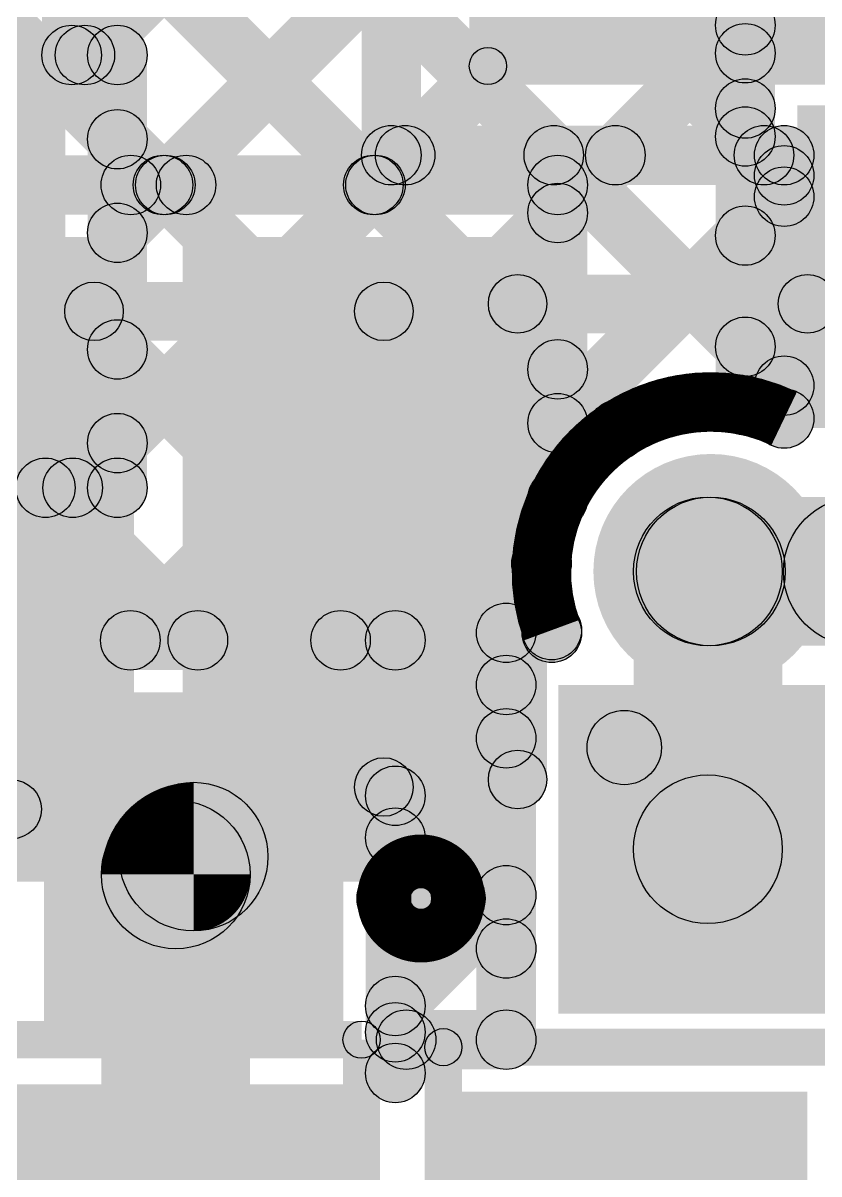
# Model space of a CAD drawing. Header units: millimetres. Extents: x 3.07 to 5.81, y 1.29 to 3.84.
# Drawn here: x 5.3974 to 5.5045, y 2.7379 to 2.8928 of the extents above; entities that cross this region are included whole.
import ezdxf

# ---------------------------------------------------------------- set-up
doc = ezdxf.new("R2010")
doc.units = ezdxf.units.MM
doc.header["$MEASUREMENT"] = 0
for name, color, linetype in [('BottomLayer', 5, 'Continuous'), ('BottomOverlay', 54, 'Continuous'), ('BottomPaste', 16, 'Continuous'), ('BottomSolder', 6, 'Continuous'), ('TopLayer', 1, 'Continuous'), ('TopOverlay', 2, 'Continuous'), ('TopPaste', 8, 'Continuous'), ('TopSolder', 216, 'Continuous'), ('ViaHoleLayer', 16, 'Continuous')]:
    doc.layers.add(name, color=color, linetype=linetype)

# ---------------------------------------------------------------- blocks, each defined once
blk = doc.blocks.new('ESP32_WROOM_32__16MB__16')
at = {"layer": 'TopLayer'}
for points in [[(0.1626, -0.38406), (0.1626, -0.30531), (0.19803, -0.30531), (0.19803, -0.38406)], [(0.2126, -0.38406), (0.2126, -0.30531), (0.24803, -0.30531), (0.24803, -0.38406)]]:
    blk.add_hatch(color=1, dxfattribs=at).paths.add_polyline_path(points)
at = {"layer": 'TopOverlay'}
h = blk.add_hatch(color=2, dxfattribs=at)
edge = h.paths.add_edge_path()
edge.add_arc((0.268, -0.37), 0.005, 0, 360)
blk.add_hatch(color=2, dxfattribs=at).paths.add_polyline_path([(0.268, -0.375), (0.268, -0.365), (0.366, -0.365), (0.366, -0.375)])
at = {"layer": 'TopPaste'}
for points in [[(0.1626, -0.38406), (0.1626, -0.30531), (0.19803, -0.30531), (0.19803, -0.38406)], [(0.2126, -0.38406), (0.2126, -0.30531), (0.24803, -0.30531), (0.24803, -0.38406)]]:
    blk.add_hatch(color=8, dxfattribs=at).paths.add_polyline_path(points)
at = {"layer": 'TopSolder'}
for points in [[(0.29128, -0.2336), (0.37802, -0.2336), (0.37802, -0.27703), (0.29128, -0.27703)], [(0.29128, -0.2836), (0.37802, -0.2836), (0.37802, -0.32703), (0.29128, -0.32703)], [(0.1586, -0.38806), (0.1586, -0.30131), (0.20203, -0.30131), (0.20203, -0.38806)], [(0.2086, -0.38806), (0.2086, -0.30131), (0.25203, -0.30131), (0.25203, -0.38806)]]:
    blk.add_hatch(color=216, dxfattribs=at).paths.add_polyline_path(points)
at = {"layer": 'TopOverlay'}
blk.add_circle((0.268, -0.37), 0.005, dxfattribs=at)
blk = doc.blocks.new('RES0805_B_29')
at = {"layer": 'BottomLayer'}
for points in [[(-0.06, 0.025), (-0.02, 0.025), (-0.02, -0.025), (-0.06, -0.025)], [(0.02, 0.025), (0.06, 0.025), (0.06, -0.025), (0.02, -0.025)]]:
    blk.add_hatch(color=5, dxfattribs=at).paths.add_polyline_path(points)
at = {"layer": 'BottomOverlay'}
h = blk.add_hatch(color=54, dxfattribs=at)
edge = h.paths.add_edge_path()
edge.add_arc((-0.065, 0.035), 0.0025, 0, 360)
h = blk.add_hatch(color=54, dxfattribs=at)
edge = h.paths.add_edge_path()
edge.add_arc((-0.065, 0.035), 0.0025, 0, 360)
for points in [[(-0.065, 0.0325), (-0.065, 0.0375), (0.065, 0.0375), (0.065, 0.0325)], [(-0.0625, -0.035), (-0.0675, -0.035), (-0.0675, 0.035), (-0.0625, 0.035)], [(0.0675, -0.035), (0.0625, -0.035), (0.0625, 0.035), (0.0675, 0.035)], [(-0.065, -0.0375), (-0.065, -0.0325), (0.065, -0.0325), (0.065, -0.0375)]]:
    blk.add_hatch(color=54, dxfattribs=at).paths.add_polyline_path(points)
h = blk.add_hatch(color=54, dxfattribs=at)
edge = h.paths.add_edge_path()
edge.add_arc((0.065, 0.035), 0.0025, 0, 360)
h = blk.add_hatch(color=54, dxfattribs=at)
edge = h.paths.add_edge_path()
edge.add_arc((0.065, 0.035), 0.0025, 0, 360)
h = blk.add_hatch(color=54, dxfattribs=at)
edge = h.paths.add_edge_path()
edge.add_arc((-0.065, -0.035), 0.0025, 0, 360)
h = blk.add_hatch(color=54, dxfattribs=at)
edge = h.paths.add_edge_path()
edge.add_arc((-0.065, -0.035), 0.0025, 0, 360)
h = blk.add_hatch(color=54, dxfattribs=at)
edge = h.paths.add_edge_path()
edge.add_arc((0.065, -0.035), 0.0025, 0, 360)
h = blk.add_hatch(color=54, dxfattribs=at)
edge = h.paths.add_edge_path()
edge.add_arc((0.065, -0.035), 0.0025, 0, 360)
at = {"layer": 'BottomPaste'}
for points in [[(-0.06, 0.025), (-0.02, 0.025), (-0.02, -0.025), (-0.06, -0.025)], [(0.02, 0.025), (0.06, 0.025), (0.06, -0.025), (0.02, -0.025)]]:
    blk.add_hatch(color=16, dxfattribs=at).paths.add_polyline_path(points)
at = {"layer": 'BottomSolder'}
for points in [[(-0.064, 0.029), (-0.016, 0.029), (-0.016, -0.029), (-0.064, -0.029)], [(0.016, 0.029), (0.064, 0.029), (0.064, -0.029), (0.016, -0.029)]]:
    blk.add_hatch(color=6, dxfattribs=at).paths.add_polyline_path(points)
at = {"layer": 'BottomOverlay'}
for centre in [(-0.065, 0.035), (-0.065, 0.035), (0.065, 0.035), (0.065, 0.035), (-0.065, -0.035), (-0.065, -0.035), (0.065, -0.035), (0.065, -0.035)]:
    blk.add_circle(centre, 0.0025, dxfattribs=at)
blk = doc.blocks.new('RES0805_B_30')
at = {"layer": 'BottomLayer'}
for points in [[(-0.06, 0.025), (-0.02, 0.025), (-0.02, -0.025), (-0.06, -0.025)], [(0.02, 0.025), (0.06, 0.025), (0.06, -0.025), (0.02, -0.025)]]:
    blk.add_hatch(color=5, dxfattribs=at).paths.add_polyline_path(points)
at = {"layer": 'BottomOverlay'}
h = blk.add_hatch(color=54, dxfattribs=at)
edge = h.paths.add_edge_path()
edge.add_arc((-0.065, 0.035), 0.0025, 0, 360)
h = blk.add_hatch(color=54, dxfattribs=at)
edge = h.paths.add_edge_path()
edge.add_arc((-0.065, 0.035), 0.0025, 0, 360)
for points in [[(-0.065, 0.0325), (-0.065, 0.0375), (0.065, 0.0375), (0.065, 0.0325)], [(-0.0625, -0.035), (-0.0675, -0.035), (-0.0675, 0.035), (-0.0625, 0.035)], [(0.0675, -0.035), (0.0625, -0.035), (0.0625, 0.035), (0.0675, 0.035)], [(-0.065, -0.0375), (-0.065, -0.0325), (0.065, -0.0325), (0.065, -0.0375)]]:
    blk.add_hatch(color=54, dxfattribs=at).paths.add_polyline_path(points)
h = blk.add_hatch(color=54, dxfattribs=at)
edge = h.paths.add_edge_path()
edge.add_arc((0.065, 0.035), 0.0025, 0, 360)
h = blk.add_hatch(color=54, dxfattribs=at)
edge = h.paths.add_edge_path()
edge.add_arc((0.065, 0.035), 0.0025, 0, 360)
h = blk.add_hatch(color=54, dxfattribs=at)
edge = h.paths.add_edge_path()
edge.add_arc((-0.065, -0.035), 0.0025, 0, 360)
h = blk.add_hatch(color=54, dxfattribs=at)
edge = h.paths.add_edge_path()
edge.add_arc((-0.065, -0.035), 0.0025, 0, 360)
h = blk.add_hatch(color=54, dxfattribs=at)
edge = h.paths.add_edge_path()
edge.add_arc((0.065, -0.035), 0.0025, 0, 360)
h = blk.add_hatch(color=54, dxfattribs=at)
edge = h.paths.add_edge_path()
edge.add_arc((0.065, -0.035), 0.0025, 0, 360)
at = {"layer": 'BottomPaste'}
for points in [[(-0.06, 0.025), (-0.02, 0.025), (-0.02, -0.025), (-0.06, -0.025)], [(0.02, 0.025), (0.06, 0.025), (0.06, -0.025), (0.02, -0.025)]]:
    blk.add_hatch(color=16, dxfattribs=at).paths.add_polyline_path(points)
at = {"layer": 'BottomSolder'}
for points in [[(-0.064, 0.029), (-0.016, 0.029), (-0.016, -0.029), (-0.064, -0.029)], [(0.016, 0.029), (0.064, 0.029), (0.064, -0.029), (0.016, -0.029)]]:
    blk.add_hatch(color=6, dxfattribs=at).paths.add_polyline_path(points)
at = {"layer": 'BottomOverlay'}
for centre in [(-0.065, 0.035), (-0.065, 0.035), (0.065, 0.035), (0.065, 0.035), (-0.065, -0.035), (-0.065, -0.035), (0.065, -0.035), (0.065, -0.035)]:
    blk.add_circle(centre, 0.0025, dxfattribs=at)
blk = doc.blocks.new('SOT_23_B_57')
at = {"layer": 'BottomLayer'}
for points in [[(-0.05354, 0.05748), (-0.02126, 0.05748), (-0.02126, 0.02126), (-0.05354, 0.02126)], [(0.02126, 0.05748), (0.05354, 0.05748), (0.05354, 0.02126), (0.02126, 0.02126)], [(-0.01614, -0.02126), (0.01614, -0.02126), (0.01614, -0.05748), (-0.01614, -0.05748)]]:
    blk.add_hatch(color=5, dxfattribs=at).paths.add_polyline_path(points)
at = {"layer": 'BottomOverlay'}
h = blk.add_hatch(color=54, dxfattribs=at)
edge = h.paths.add_edge_path()
edge.add_arc((-0.07161, 0.045), 0.005, 0, 360)
h = blk.add_hatch(color=54, dxfattribs=at)
edge = h.paths.add_edge_path()
edge.add_arc((-0.06439, 0.045), 0.005, 0, 360)
h = blk.add_hatch(color=54, dxfattribs=at)
edge = h.paths.add_edge_path()
edge.add_arc((-0.013, 0.033), 0.00394, 0, 360)
for points in [[(0.013, 0.03694), (0.013, 0.02906), (-0.013, 0.02906), (-0.013, 0.03694)], [(-0.06694, 0.03), (-0.05906, 0.03), (-0.05906, -0.034), (-0.06694, -0.034)], [(0.05906, 0.03), (0.06694, 0.03), (0.06694, -0.034), (0.05906, -0.034)], [(-0.024, -0.03006), (-0.024, -0.03794), (-0.063, -0.03794), (-0.063, -0.03006)], [(0.063, -0.03006), (0.063, -0.03794), (0.024, -0.03794), (0.024, -0.03006)]]:
    blk.add_hatch(color=54, dxfattribs=at).paths.add_polyline_path(points)
h = blk.add_hatch(color=54, dxfattribs=at)
edge = h.paths.add_edge_path()
edge.add_arc((0.013, 0.033), 0.00394, 0, 360)
h = blk.add_hatch(color=54, dxfattribs=at)
edge = h.paths.add_edge_path()
edge.add_arc((-0.063, 0.03), 0.00394, 0, 360)
h = blk.add_hatch(color=54, dxfattribs=at)
edge = h.paths.add_edge_path()
edge.add_arc((0.063, 0.03), 0.00394, 0, 360)
h = blk.add_hatch(color=54, dxfattribs=at)
edge = h.paths.add_edge_path()
edge.add_arc((-0.063, -0.034), 0.00394, 0, 360)
h = blk.add_hatch(color=54, dxfattribs=at)
edge = h.paths.add_edge_path()
edge.add_arc((-0.063, -0.034), 0.00394, 0, 360)
h = blk.add_hatch(color=54, dxfattribs=at)
edge = h.paths.add_edge_path()
edge.add_arc((-0.024, -0.034), 0.00394, 0, 360)
h = blk.add_hatch(color=54, dxfattribs=at)
edge = h.paths.add_edge_path()
edge.add_arc((0.024, -0.034), 0.00394, 0, 360)
h = blk.add_hatch(color=54, dxfattribs=at)
edge = h.paths.add_edge_path()
edge.add_arc((0.063, -0.034), 0.00394, 0, 360)
h = blk.add_hatch(color=54, dxfattribs=at)
edge = h.paths.add_edge_path()
edge.add_arc((0.063, -0.034), 0.00394, 0, 360)
at = {"layer": 'BottomPaste'}
for points in [[(-0.05354, 0.05748), (-0.02126, 0.05748), (-0.02126, 0.02126), (-0.05354, 0.02126)], [(0.02126, 0.05748), (0.05354, 0.05748), (0.05354, 0.02126), (0.02126, 0.02126)], [(-0.01614, -0.02126), (0.01614, -0.02126), (0.01614, -0.05748), (-0.01614, -0.05748)]]:
    blk.add_hatch(color=16, dxfattribs=at).paths.add_polyline_path(points)
at = {"layer": 'BottomSolder'}
for points in [[(-0.05754, 0.06148), (-0.01726, 0.06148), (-0.01726, 0.01726), (-0.05754, 0.01726)], [(0.01726, 0.06148), (0.05754, 0.06148), (0.05754, 0.01726), (0.01726, 0.01726)], [(-0.02014, -0.01726), (0.02014, -0.01726), (0.02014, -0.06148), (-0.02014, -0.06148)]]:
    blk.add_hatch(color=6, dxfattribs=at).paths.add_polyline_path(points)
at = {"layer": 'BottomOverlay', "const_width": 0.01}
blk.add_lwpolyline([(-0.06439, 0.045, 1), (-0.07161, 0.045, 1)], format="xyb", close=True, dxfattribs=at)
at = {"layer": 'BottomOverlay'}
for centre, radius in [((-0.07161, 0.045), 0.005), ((-0.06439, 0.045), 0.005), ((-0.013, 0.033), 0.00394), ((0.013, 0.033), 0.00394), ((-0.063, 0.03), 0.00394), ((0.063, 0.03), 0.00394), ((-0.063, -0.034), 0.00394), ((-0.063, -0.034), 0.00394), ((-0.024, -0.034), 0.00394), ((0.024, -0.034), 0.00394), ((0.063, -0.034), 0.00394), ((0.063, -0.034), 0.00394)]:
    blk.add_circle(centre, radius, dxfattribs=at)
blk = doc.blocks.new('SOT_23_B_58')
at = {"layer": 'BottomLayer'}
for points in [[(-0.05354, 0.05748), (-0.02126, 0.05748), (-0.02126, 0.02126), (-0.05354, 0.02126)], [(0.02126, 0.05748), (0.05354, 0.05748), (0.05354, 0.02126), (0.02126, 0.02126)], [(-0.01614, -0.02126), (0.01614, -0.02126), (0.01614, -0.05748), (-0.01614, -0.05748)]]:
    blk.add_hatch(color=5, dxfattribs=at).paths.add_polyline_path(points)
at = {"layer": 'BottomOverlay'}
h = blk.add_hatch(color=54, dxfattribs=at)
edge = h.paths.add_edge_path()
edge.add_arc((-0.07161, 0.045), 0.005, 0, 360)
h = blk.add_hatch(color=54, dxfattribs=at)
edge = h.paths.add_edge_path()
edge.add_arc((-0.06439, 0.045), 0.005, 0, 360)
h = blk.add_hatch(color=54, dxfattribs=at)
edge = h.paths.add_edge_path()
edge.add_arc((-0.013, 0.033), 0.00394, 0, 360)
for points in [[(0.013, 0.03694), (0.013, 0.02906), (-0.013, 0.02906), (-0.013, 0.03694)], [(-0.06694, 0.03), (-0.05906, 0.03), (-0.05906, -0.034), (-0.06694, -0.034)], [(0.05906, 0.03), (0.06694, 0.03), (0.06694, -0.034), (0.05906, -0.034)], [(-0.024, -0.03006), (-0.024, -0.03794), (-0.063, -0.03794), (-0.063, -0.03006)], [(0.063, -0.03006), (0.063, -0.03794), (0.024, -0.03794), (0.024, -0.03006)]]:
    blk.add_hatch(color=54, dxfattribs=at).paths.add_polyline_path(points)
h = blk.add_hatch(color=54, dxfattribs=at)
edge = h.paths.add_edge_path()
edge.add_arc((0.013, 0.033), 0.00394, 0, 360)
h = blk.add_hatch(color=54, dxfattribs=at)
edge = h.paths.add_edge_path()
edge.add_arc((-0.063, 0.03), 0.00394, 0, 360)
h = blk.add_hatch(color=54, dxfattribs=at)
edge = h.paths.add_edge_path()
edge.add_arc((0.063, 0.03), 0.00394, 0, 360)
h = blk.add_hatch(color=54, dxfattribs=at)
edge = h.paths.add_edge_path()
edge.add_arc((-0.063, -0.034), 0.00394, 0, 360)
h = blk.add_hatch(color=54, dxfattribs=at)
edge = h.paths.add_edge_path()
edge.add_arc((-0.063, -0.034), 0.00394, 0, 360)
h = blk.add_hatch(color=54, dxfattribs=at)
edge = h.paths.add_edge_path()
edge.add_arc((-0.024, -0.034), 0.00394, 0, 360)
h = blk.add_hatch(color=54, dxfattribs=at)
edge = h.paths.add_edge_path()
edge.add_arc((0.024, -0.034), 0.00394, 0, 360)
h = blk.add_hatch(color=54, dxfattribs=at)
edge = h.paths.add_edge_path()
edge.add_arc((0.063, -0.034), 0.00394, 0, 360)
h = blk.add_hatch(color=54, dxfattribs=at)
edge = h.paths.add_edge_path()
edge.add_arc((0.063, -0.034), 0.00394, 0, 360)
at = {"layer": 'BottomPaste'}
for points in [[(-0.05354, 0.05748), (-0.02126, 0.05748), (-0.02126, 0.02126), (-0.05354, 0.02126)], [(0.02126, 0.05748), (0.05354, 0.05748), (0.05354, 0.02126), (0.02126, 0.02126)], [(-0.01614, -0.02126), (0.01614, -0.02126), (0.01614, -0.05748), (-0.01614, -0.05748)]]:
    blk.add_hatch(color=16, dxfattribs=at).paths.add_polyline_path(points)
at = {"layer": 'BottomSolder'}
for points in [[(-0.05754, 0.06148), (-0.01726, 0.06148), (-0.01726, 0.01726), (-0.05754, 0.01726)], [(0.01726, 0.06148), (0.05754, 0.06148), (0.05754, 0.01726), (0.01726, 0.01726)], [(-0.02014, -0.01726), (0.02014, -0.01726), (0.02014, -0.06148), (-0.02014, -0.06148)]]:
    blk.add_hatch(color=6, dxfattribs=at).paths.add_polyline_path(points)
at = {"layer": 'BottomOverlay', "const_width": 0.01}
blk.add_lwpolyline([(-0.06439, 0.045, 1), (-0.07161, 0.045, 1)], format="xyb", close=True, dxfattribs=at)
at = {"layer": 'BottomOverlay'}
for centre, radius in [((-0.07161, 0.045), 0.005), ((-0.06439, 0.045), 0.005), ((-0.013, 0.033), 0.00394), ((0.013, 0.033), 0.00394), ((-0.063, 0.03), 0.00394), ((0.063, 0.03), 0.00394), ((-0.063, -0.034), 0.00394), ((-0.063, -0.034), 0.00394), ((-0.024, -0.034), 0.00394), ((0.024, -0.034), 0.00394), ((0.063, -0.034), 0.00394), ((0.063, -0.034), 0.00394)]:
    blk.add_circle(centre, radius, dxfattribs=at)
blk = doc.blocks.new('C__0805_B_85')
at = {"layer": 'BottomLayer'}
for points in [[(-0.06, 0.03), (-0.02, 0.03), (-0.02, -0.03), (-0.06, -0.03)], [(0.02, 0.03), (0.06, 0.03), (0.06, -0.03), (0.02, -0.03)]]:
    blk.add_hatch(color=5, dxfattribs=at).paths.add_polyline_path(points)
at = {"layer": 'BottomOverlay'}
h = blk.add_hatch(color=54, dxfattribs=at)
edge = h.paths.add_edge_path()
edge.add_arc((-0.065, 0.035), 0.0025, 0, 360)
h = blk.add_hatch(color=54, dxfattribs=at)
edge = h.paths.add_edge_path()
edge.add_arc((-0.065, 0.035), 0.0025, 0, 360)
for points in [[(0.065, 0.0375), (0.065, 0.0325), (-0.065, 0.0325), (-0.065, 0.0375)], [(-0.0675, 0.035), (-0.0625, 0.035), (-0.0625, -0.035), (-0.0675, -0.035)], [(0.0625, 0.035), (0.0675, 0.035), (0.0675, -0.035), (0.0625, -0.035)], [(0.065, -0.0325), (0.065, -0.0375), (-0.065, -0.0375), (-0.065, -0.0325)]]:
    blk.add_hatch(color=54, dxfattribs=at).paths.add_polyline_path(points)
h = blk.add_hatch(color=54, dxfattribs=at)
edge = h.paths.add_edge_path()
edge.add_arc((0.065, 0.035), 0.0025, 0, 360)
h = blk.add_hatch(color=54, dxfattribs=at)
edge = h.paths.add_edge_path()
edge.add_arc((0.065, 0.035), 0.0025, 0, 360)
h = blk.add_hatch(color=54, dxfattribs=at)
edge = h.paths.add_edge_path()
edge.add_arc((-0.065, -0.035), 0.0025, 0, 360)
h = blk.add_hatch(color=54, dxfattribs=at)
edge = h.paths.add_edge_path()
edge.add_arc((-0.065, -0.035), 0.0025, 0, 360)
h = blk.add_hatch(color=54, dxfattribs=at)
edge = h.paths.add_edge_path()
edge.add_arc((0.065, -0.035), 0.0025, 0, 360)
h = blk.add_hatch(color=54, dxfattribs=at)
edge = h.paths.add_edge_path()
edge.add_arc((0.065, -0.035), 0.0025, 0, 360)
at = {"layer": 'BottomPaste'}
for points in [[(-0.06, 0.03), (-0.02, 0.03), (-0.02, -0.03), (-0.06, -0.03)], [(0.02, 0.03), (0.06, 0.03), (0.06, -0.03), (0.02, -0.03)]]:
    blk.add_hatch(color=16, dxfattribs=at).paths.add_polyline_path(points)
at = {"layer": 'BottomSolder'}
for points in [[(-0.064, 0.034), (-0.016, 0.034), (-0.016, -0.034), (-0.064, -0.034)], [(0.016, 0.034), (0.064, 0.034), (0.064, -0.034), (0.016, -0.034)]]:
    blk.add_hatch(color=6, dxfattribs=at).paths.add_polyline_path(points)
at = {"layer": 'BottomOverlay'}
for centre in [(-0.065, 0.035), (-0.065, 0.035), (0.065, 0.035), (0.065, 0.035), (-0.065, -0.035), (-0.065, -0.035), (0.065, -0.035), (0.065, -0.035)]:
    blk.add_circle(centre, 0.0025, dxfattribs=at)

msp = doc.modelspace()

# ---------------------------------------------------------------- hatches: boundary and pattern name
at = {"layer": 'BottomLayer'}
for points in [[(5.458, 2.886), (5.534, 2.886), (5.534, 3.322), (5.458, 3.322)], [(5.451, 2.875), (5.443, 2.875), (5.443, 3.282), (5.451, 3.282)], [(5.408, 2.88848), (5.4, 2.88848), (5.4, 3.218), (5.408, 3.218)], [(5.40861, 2.88565), (5.40295, 2.89131), (5.44417, 2.93253), (5.44983, 2.92687)], [(5.40117, 2.90875), (5.40683, 2.91441), (5.48033, 2.84091), (5.47467, 2.83525)], [(5.41297, 2.86173), (5.40731, 2.86739), (5.44417, 2.90424), (5.44983, 2.89859)], [(5.404, 2.88448), (5.404, 2.89248), (5.41014, 2.89248), (5.41014, 2.88448)], [(5.41414, 2.83026), (5.40614, 2.83026), (5.40614, 2.88848), (5.41414, 2.88848)], [(5.40731, 2.87432), (5.41297, 2.87998), (5.47004, 2.82291), (5.46439, 2.81725)], [(5.447, 2.871), (5.447, 2.879), (5.49986, 2.879), (5.49986, 2.871)], [(5.41297, 2.83344), (5.40731, 2.8391), (5.44604, 2.87783), (5.4517, 2.87217)], [(5.41472, 2.80691), (5.40907, 2.81257), (5.47433, 2.87783), (5.47998, 2.87217)], [(5.46603, 2.87217), (5.47169, 2.87783), (5.50269, 2.84683), (5.49703, 2.84117)], [(5.49432, 2.87217), (5.49997, 2.87783), (5.50269, 2.87512), (5.49703, 2.86946)], [(5.50386, 2.83957), (5.49586, 2.83957), (5.49586, 2.875), (5.50386, 2.875)], [(5.44301, 2.80691), (5.43735, 2.81257), (5.49703, 2.87225), (5.50269, 2.86659)], [(5.40731, 2.84604), (5.41297, 2.85169), (5.46529, 2.79938), (5.45963, 2.79372)], [(5.40696, 2.82743), (5.4013, 2.83309), (5.40731, 2.8391), (5.41297, 2.83344)], [(5.35586, 2.82626), (5.35586, 2.83426), (5.41014, 2.83426), (5.41014, 2.82626)], [(5.37557, 2.79604), (5.36991, 2.8017), (5.4013, 2.83309), (5.40696, 2.82743)], [(5.39764, 2.82743), (5.40329, 2.83309), (5.42381, 2.81257), (5.41816, 2.80691)], [(5.4896, 2.809), (5.4896, 2.829), (5.49, 2.829), (5.49, 2.809)], [(5.4996, 2.78163), (5.4796, 2.78163), (5.4796, 2.819), (5.4996, 2.819)], [(5.39326, 2.80574), (5.39326, 2.81374), (5.44754, 2.81374), (5.44754, 2.80574)], [(5.46246, 2.80674), (5.46246, 2.81474), (5.4686, 2.81474), (5.4686, 2.80674)], [(5.46646, 2.756), (5.45846, 2.756), (5.45846, 2.81074), (5.46646, 2.81074)], [(5.45154, 2.757), (5.44354, 2.757), (5.44354, 2.80974), (5.45154, 2.80974)], [(5.45037, 2.78599), (5.44471, 2.79165), (5.45963, 2.80656), (5.46529, 2.80091)], [(5.44471, 2.78035), (5.45037, 2.78601), (5.46529, 2.7711), (5.45963, 2.76544)], [(5.428, 2.721), (5.408, 2.721), (5.408, 2.77823), (5.428, 2.77823)], [(5.45037, 2.75771), (5.44471, 2.76337), (5.45963, 2.77828), (5.46529, 2.77262)], [(5.449, 2.752), (5.449, 2.76), (5.46246, 2.76), (5.46246, 2.752)], [(5.45154, 2.75152), (5.44354, 2.75152), (5.44354, 2.757), (5.45154, 2.757)]]:
    msp.add_hatch(color=5, dxfattribs=at).paths.add_polyline_path(points)
h = msp.add_hatch(color=5, dxfattribs=at)
edge = h.paths.add_edge_path()
edge.add_arc((5.404, 2.88848), 0.004, 0, 360)
h = msp.add_hatch(color=5, dxfattribs=at)
edge = h.paths.add_edge_path()
edge.add_arc((5.404, 2.88848), 0.004, 0, 360)
h = msp.add_hatch(color=5, dxfattribs=at)
edge = h.paths.add_edge_path()
edge.add_arc((5.40578, 2.88848), 0.004, 0, 360)
h = msp.add_hatch(color=5, dxfattribs=at)
edge = h.paths.add_edge_path()
edge.add_arc((5.41014, 2.88848), 0.004, 0, 360)
h = msp.add_hatch(color=5, dxfattribs=at)
edge = h.paths.add_edge_path()
edge.add_arc((5.41014, 2.88848), 0.004, 0, 360)
h = msp.add_hatch(color=5, dxfattribs=at)
edge = h.paths.add_edge_path()
edge.add_arc((5.41014, 2.87715), 0.004, 0, 360)
h = msp.add_hatch(color=5, dxfattribs=at)
edge = h.paths.add_edge_path()
edge.add_arc((5.447, 2.875), 0.004, 0, 360)
h = msp.add_hatch(color=5, dxfattribs=at)
edge = h.paths.add_edge_path()
edge.add_arc((5.447, 2.875), 0.004, 0, 360)
h = msp.add_hatch(color=5, dxfattribs=at)
edge = h.paths.add_edge_path()
edge.add_arc((5.44887, 2.875), 0.004, 0, 360)
h = msp.add_hatch(color=5, dxfattribs=at)
edge = h.paths.add_edge_path()
edge.add_arc((5.46886, 2.875), 0.004, 0, 360)
h = msp.add_hatch(color=5, dxfattribs=at)
edge = h.paths.add_edge_path()
edge.add_arc((5.47715, 2.875), 0.004, 0, 360)
h = msp.add_hatch(color=5, dxfattribs=at)
edge = h.paths.add_edge_path()
edge.add_arc((5.49715, 2.875), 0.004, 0, 360)
h = msp.add_hatch(color=5, dxfattribs=at)
edge = h.paths.add_edge_path()
edge.add_arc((5.49986, 2.875), 0.004, 0, 360)
h = msp.add_hatch(color=5, dxfattribs=at)
edge = h.paths.add_edge_path()
edge.add_arc((5.49986, 2.875), 0.004, 0, 360)
h = msp.add_hatch(color=5, dxfattribs=at)
edge = h.paths.add_edge_path()
edge.add_arc((5.49986, 2.87229), 0.004, 0, 360)
h = msp.add_hatch(color=5, dxfattribs=at)
edge = h.paths.add_edge_path()
edge.add_arc((5.49986, 2.86942), 0.004, 0, 360)
h = msp.add_hatch(color=5, dxfattribs=at)
edge = h.paths.add_edge_path()
edge.add_arc((5.41014, 2.86456), 0.004, 0, 360)
h = msp.add_hatch(color=5, dxfattribs=at)
edge = h.paths.add_edge_path()
edge.add_arc((5.41014, 2.84887), 0.004, 0, 360)
h = msp.add_hatch(color=5, dxfattribs=at)
edge = h.paths.add_edge_path()
edge.add_arc((5.49986, 2.844), 0.004, 0, 360)
h = msp.add_hatch(color=5, dxfattribs=at)
edge = h.paths.add_edge_path()
edge.add_arc((5.49986, 2.83957), 0.004, 0, 360)
h = msp.add_hatch(color=5, dxfattribs=at)
edge = h.paths.add_edge_path()
edge.add_arc((5.49986, 2.83957), 0.004, 0, 360)
h = msp.add_hatch(color=5, dxfattribs=at)
edge = h.paths.add_edge_path()
edge.add_arc((5.4775, 2.83808), 0.004, 0, 360)
h = msp.add_hatch(color=5, dxfattribs=at)
edge = h.paths.add_edge_path()
edge.add_arc((5.41014, 2.83627), 0.004, 0, 360)
h = msp.add_hatch(color=5, dxfattribs=at)
edge = h.paths.add_edge_path()
edge.add_arc((5.41014, 2.83627), 0.004, 0, 360)
h = msp.add_hatch(color=5, dxfattribs=at)
edge = h.paths.add_edge_path()
edge.add_arc((5.40046, 2.83026), 0.004, 0, 360)
h = msp.add_hatch(color=5, dxfattribs=at)
edge = h.paths.add_edge_path()
edge.add_arc((5.40413, 2.83026), 0.004, 0, 360)
h = msp.add_hatch(color=5, dxfattribs=at)
edge = h.paths.add_edge_path()
edge.add_arc((5.40413, 2.83026), 0.004, 0, 360)
h = msp.add_hatch(color=5, dxfattribs=at)
edge = h.paths.add_edge_path()
edge.add_arc((5.41014, 2.83026), 0.004, 0, 360)
h = msp.add_hatch(color=5, dxfattribs=at)
edge = h.paths.add_edge_path()
edge.add_arc((5.41014, 2.83026), 0.004, 0, 360)
h = msp.add_hatch(color=5, dxfattribs=at)
edge = h.paths.add_edge_path()
edge.add_arc((5.49, 2.819), 0.01181, 0, 360)
h = msp.add_hatch(color=5, dxfattribs=at)
edge = h.paths.add_edge_path()
edge.add_arc((5.4896, 2.819), 0.01, 0, 360)
h = msp.add_hatch(color=5, dxfattribs=at)
edge = h.paths.add_edge_path()
edge.add_arc((5.4896, 2.819), 0.01, 0, 360)
h = msp.add_hatch(color=5, dxfattribs=at)
edge = h.paths.add_edge_path()
edge.add_arc((5.49, 2.819), 0.01, 0, 360)
h = msp.add_hatch(color=5, dxfattribs=at)
edge = h.paths.add_edge_path()
edge.add_arc((5.46721, 2.82008), 0.004, 0, 360)
h = msp.add_hatch(color=5, dxfattribs=at)
edge = h.paths.add_edge_path()
edge.add_arc((5.41189, 2.80974), 0.004, 0, 360)
h = msp.add_hatch(color=5, dxfattribs=at)
edge = h.paths.add_edge_path()
edge.add_arc((5.42098, 2.80974), 0.004, 0, 360)
h = msp.add_hatch(color=5, dxfattribs=at)
edge = h.paths.add_edge_path()
edge.add_arc((5.44018, 2.80974), 0.004, 0, 360)
h = msp.add_hatch(color=5, dxfattribs=at)
edge = h.paths.add_edge_path()
edge.add_arc((5.44754, 2.80974), 0.004, 0, 360)
h = msp.add_hatch(color=5, dxfattribs=at)
edge = h.paths.add_edge_path()
edge.add_arc((5.44754, 2.80974), 0.004, 0, 360)
h = msp.add_hatch(color=5, dxfattribs=at)
edge = h.paths.add_edge_path()
edge.add_arc((5.46246, 2.81074), 0.004, 0, 360)
h = msp.add_hatch(color=5, dxfattribs=at)
edge = h.paths.add_edge_path()
edge.add_arc((5.46246, 2.81074), 0.004, 0, 360)
h = msp.add_hatch(color=5, dxfattribs=at)
edge = h.paths.add_edge_path()
edge.add_arc((5.4686, 2.81111), 0.004, 0, 360)
h = msp.add_hatch(color=5, dxfattribs=at)
edge = h.paths.add_edge_path()
edge.add_arc((5.4686, 2.81074), 0.004, 0, 360)
h = msp.add_hatch(color=5, dxfattribs=at)
edge = h.paths.add_edge_path()
edge.add_arc((5.46246, 2.80373), 0.004, 0, 360)
h = msp.add_hatch(color=5, dxfattribs=at)
edge = h.paths.add_edge_path()
edge.add_arc((5.46246, 2.79655), 0.004, 0, 360)
h = msp.add_hatch(color=5, dxfattribs=at)
edge = h.paths.add_edge_path()
edge.add_arc((5.44754, 2.78882), 0.004, 0, 360)
h = msp.add_hatch(color=5, dxfattribs=at)
edge = h.paths.add_edge_path()
edge.add_arc((5.4204, 2.78063), 0.01, 0, 360)
h = msp.add_hatch(color=5, dxfattribs=at)
edge = h.paths.add_edge_path()
edge.add_arc((5.4896, 2.78163), 0.01, 0, 360)
h = msp.add_hatch(color=5, dxfattribs=at)
edge = h.paths.add_edge_path()
edge.add_arc((5.418, 2.77823), 0.01, 0, 360)
h = msp.add_hatch(color=5, dxfattribs=at)
edge = h.paths.add_edge_path()
edge.add_arc((5.418, 2.77823), 0.01, 0, 360)
h = msp.add_hatch(color=5, dxfattribs=at)
edge = h.paths.add_edge_path()
edge.add_arc((5.44754, 2.78318), 0.004, 0, 360)
h = msp.add_hatch(color=5, dxfattribs=at)
edge = h.paths.add_edge_path()
edge.add_arc((5.46246, 2.77545), 0.004, 0, 360)
h = msp.add_hatch(color=5, dxfattribs=at)
edge = h.paths.add_edge_path()
edge.add_arc((5.46246, 2.76827), 0.004, 0, 360)
h = msp.add_hatch(color=5, dxfattribs=at)
edge = h.paths.add_edge_path()
edge.add_arc((5.44754, 2.76054), 0.004, 0, 360)
h = msp.add_hatch(color=5, dxfattribs=at)
edge = h.paths.add_edge_path()
edge.add_arc((5.44754, 2.757), 0.004, 0, 360)
h = msp.add_hatch(color=5, dxfattribs=at)
edge = h.paths.add_edge_path()
edge.add_arc((5.44754, 2.757), 0.004, 0, 360)
h = msp.add_hatch(color=5, dxfattribs=at)
edge = h.paths.add_edge_path()
edge.add_arc((5.449, 2.756), 0.004, 0, 360)
h = msp.add_hatch(color=5, dxfattribs=at)
edge = h.paths.add_edge_path()
edge.add_arc((5.46246, 2.756), 0.004, 0, 360)
h = msp.add_hatch(color=5, dxfattribs=at)
edge = h.paths.add_edge_path()
edge.add_arc((5.46246, 2.756), 0.004, 0, 360)
h = msp.add_hatch(color=5, dxfattribs=at)
edge = h.paths.add_edge_path()
edge.add_arc((5.44754, 2.75152), 0.004, 0, 360)
at = {"layer": 'BottomSolder'}
h = msp.add_hatch(color=6, dxfattribs=at)
edge = h.paths.add_edge_path()
edge.add_arc((5.49, 2.819), 0.01581, 0, 360)
at = {"layer": 'TopLayer'}
for points in [[(5.03517, 3.33132), (5.04083, 3.33697), (5.49746, 2.88034), (5.4918, 2.87469)], [(5.03517, 3.30303), (5.04083, 3.30869), (5.49746, 2.85206), (5.4918, 2.8464)], [(5.03517, 3.27475), (5.04083, 3.28041), (5.44741, 2.87383), (5.44175, 2.86817)], [(5.03517, 3.24646), (5.04083, 3.25212), (5.41912, 2.87383), (5.41346, 2.86817)], [(5.39113, 2.86817), (5.38547, 2.87383), (5.4918, 2.98016), (5.49746, 2.9745)], [(5.41941, 2.86817), (5.41376, 2.87383), (5.4918, 2.95187), (5.49746, 2.94622)], [(5.49863, 2.88872), (5.49063, 2.88872), (5.49063, 2.93128), (5.49863, 2.93128)], [(5.4477, 2.86817), (5.44204, 2.87383), (5.4918, 2.92359), (5.49746, 2.91793)], [(5.47221, 2.8644), (5.46656, 2.87006), (5.4918, 2.8953), (5.49746, 2.88965)], [(5.49863, 2.88128), (5.49063, 2.88128), (5.49063, 2.88872), (5.49863, 2.88872)], [(5.49863, 2.88128), (5.49063, 2.88128), (5.49063, 2.88872), (5.49863, 2.88872)], [(5.49863, 2.84134), (5.49063, 2.84134), (5.49063, 2.88128), (5.49863, 2.88128)], [(5.36939, 2.867), (5.36939, 2.875), (5.41195, 2.875), (5.41195, 2.867)], [(5.41195, 2.867), (5.41195, 2.875), (5.41939, 2.875), (5.41939, 2.867)], [(5.41195, 2.867), (5.41195, 2.875), (5.41939, 2.875), (5.41939, 2.867)], [(5.41939, 2.867), (5.41939, 2.875), (5.46939, 2.875), (5.46939, 2.867)], [(5.47339, 2.82877), (5.46539, 2.82877), (5.46539, 2.871), (5.47339, 2.871)], [(5.47221, 2.83612), (5.46656, 2.84178), (5.4918, 2.86702), (5.49746, 2.86136)], [(5.46656, 2.84336), (5.47221, 2.84902), (5.48033, 2.84091), (5.47467, 2.83525)], [(5.49, 2.809), (5.49, 2.829), (5.50976, 2.829), (5.50976, 2.809)]]:
    msp.add_hatch(color=1, dxfattribs=at).paths.add_polyline_path(points)
h = msp.add_hatch(color=1, dxfattribs=at)
edge = h.paths.add_edge_path()
edge.add_arc((5.49463, 2.89248), 0.004, 0, 360)
h = msp.add_hatch(color=1, dxfattribs=at)
edge = h.paths.add_edge_path()
edge.add_arc((5.49463, 2.88872), 0.004, 0, 360)
h = msp.add_hatch(color=1, dxfattribs=at)
edge = h.paths.add_edge_path()
edge.add_arc((5.49463, 2.88872), 0.004, 0, 360)
h = msp.add_hatch(color=1, dxfattribs=at)
edge = h.paths.add_edge_path()
edge.add_arc((5.49463, 2.88872), 0.004, 0, 360)
h = msp.add_hatch(color=1, dxfattribs=at)
edge = h.paths.add_edge_path()
edge.add_arc((5.49463, 2.88128), 0.004, 0, 360)
h = msp.add_hatch(color=1, dxfattribs=at)
edge = h.paths.add_edge_path()
edge.add_arc((5.49463, 2.88128), 0.004, 0, 360)
h = msp.add_hatch(color=1, dxfattribs=at)
edge = h.paths.add_edge_path()
edge.add_arc((5.49463, 2.88128), 0.004, 0, 360)
h = msp.add_hatch(color=1, dxfattribs=at)
edge = h.paths.add_edge_path()
edge.add_arc((5.49463, 2.87752), 0.004, 0, 360)
h = msp.add_hatch(color=1, dxfattribs=at)
edge = h.paths.add_edge_path()
edge.add_arc((5.41195, 2.871), 0.004, 0, 360)
h = msp.add_hatch(color=1, dxfattribs=at)
edge = h.paths.add_edge_path()
edge.add_arc((5.41195, 2.871), 0.004, 0, 360)
h = msp.add_hatch(color=1, dxfattribs=at)
edge = h.paths.add_edge_path()
edge.add_arc((5.41195, 2.871), 0.004, 0, 360)
h = msp.add_hatch(color=1, dxfattribs=at)
edge = h.paths.add_edge_path()
edge.add_arc((5.41629, 2.871), 0.004, 0, 360)
h = msp.add_hatch(color=1, dxfattribs=at)
edge = h.paths.add_edge_path()
edge.add_arc((5.41659, 2.871), 0.004, 0, 360)
h = msp.add_hatch(color=1, dxfattribs=at)
edge = h.paths.add_edge_path()
edge.add_arc((5.41939, 2.871), 0.004, 0, 360)
h = msp.add_hatch(color=1, dxfattribs=at)
edge = h.paths.add_edge_path()
edge.add_arc((5.41939, 2.871), 0.004, 0, 360)
h = msp.add_hatch(color=1, dxfattribs=at)
edge = h.paths.add_edge_path()
edge.add_arc((5.41939, 2.871), 0.004, 0, 360)
h = msp.add_hatch(color=1, dxfattribs=at)
edge = h.paths.add_edge_path()
edge.add_arc((5.44458, 2.871), 0.004, 0, 360)
h = msp.add_hatch(color=1, dxfattribs=at)
edge = h.paths.add_edge_path()
edge.add_arc((5.44487, 2.871), 0.004, 0, 360)
h = msp.add_hatch(color=1, dxfattribs=at)
edge = h.paths.add_edge_path()
edge.add_arc((5.46939, 2.871), 0.004, 0, 360)
h = msp.add_hatch(color=1, dxfattribs=at)
edge = h.paths.add_edge_path()
edge.add_arc((5.46939, 2.871), 0.004, 0, 360)
h = msp.add_hatch(color=1, dxfattribs=at)
edge = h.paths.add_edge_path()
edge.add_arc((5.46939, 2.86723), 0.004, 0, 360)
h = msp.add_hatch(color=1, dxfattribs=at)
edge = h.paths.add_edge_path()
edge.add_arc((5.49463, 2.86419), 0.004, 0, 360)
h = msp.add_hatch(color=1, dxfattribs=at)
edge = h.paths.add_edge_path()
edge.add_arc((5.49463, 2.84923), 0.004, 0, 360)
h = msp.add_hatch(color=1, dxfattribs=at)
edge = h.paths.add_edge_path()
edge.add_arc((5.46939, 2.84619), 0.004, 0, 360)
h = msp.add_hatch(color=1, dxfattribs=at)
edge = h.paths.add_edge_path()
edge.add_arc((5.49463, 2.84134), 0.004, 0, 360)
h = msp.add_hatch(color=1, dxfattribs=at)
edge = h.paths.add_edge_path()
edge.add_arc((5.49463, 2.84134), 0.004, 0, 360)
h = msp.add_hatch(color=1, dxfattribs=at)
edge = h.paths.add_edge_path()
edge.add_arc((5.46939, 2.83895), 0.004, 0, 360)
h = msp.add_hatch(color=1, dxfattribs=at)
edge = h.paths.add_edge_path()
edge.add_arc((5.4775, 2.83808), 0.004, 0, 360)
h = msp.add_hatch(color=1, dxfattribs=at)
edge = h.paths.add_edge_path()
edge.add_arc((5.46939, 2.82877), 0.004, 0, 360)
h = msp.add_hatch(color=1, dxfattribs=at)
edge = h.paths.add_edge_path()
edge.add_arc((5.46939, 2.82877), 0.004, 0, 360)
h = msp.add_hatch(color=1, dxfattribs=at)
edge = h.paths.add_edge_path()
edge.add_arc((5.49, 2.819), 0.01181, 0, 360)
h = msp.add_hatch(color=1, dxfattribs=at)
edge = h.paths.add_edge_path()
edge.add_arc((5.49, 2.819), 0.01, 0, 360)
h = msp.add_hatch(color=1, dxfattribs=at)
edge = h.paths.add_edge_path()
edge.add_arc((5.50976, 2.819), 0.01, 0, 360)
h = msp.add_hatch(color=1, dxfattribs=at)
edge = h.paths.add_edge_path()
edge.add_arc((5.50976, 2.819), 0.01, 0, 360)
at = {"layer": 'TopSolder'}
h = msp.add_hatch(color=216, dxfattribs=at)
edge = h.paths.add_edge_path()
edge.add_arc((5.49, 2.819), 0.01581, 0, 360)
at = {"layer": 'ViaHoleLayer'}
h = msp.add_hatch(color=16, dxfattribs=at)
edge = h.paths.add_edge_path()
edge.add_arc((5.49, 2.819), 0.00787, 0, 360)

# ---------------------------------------------------------------- linework, layer by layer
at = {"layer": 'BottomLayer'}
for points, const_width in [([(5.4686, 2.81111, -0.673566), (5.49986, 2.83957)], 0.008), ([(5.418, 2.77823, -0.414214), (5.4204, 2.78063)], 0.02)]:
    msp.add_lwpolyline(points, format="xyb", dxfattribs=dict(at, const_width=const_width))
for centre, radius in [((5.404, 2.88848), 0.004), ((5.404, 2.88848), 0.004), ((5.40578, 2.88848), 0.004), ((5.41014, 2.88848), 0.004), ((5.41014, 2.88848), 0.004), ((5.41014, 2.87715), 0.004), ((5.447, 2.875), 0.004), ((5.447, 2.875), 0.004), ((5.44887, 2.875), 0.004), ((5.46886, 2.875), 0.004), ((5.47715, 2.875), 0.004), ((5.49715, 2.875), 0.004), ((5.49986, 2.875), 0.004), ((5.49986, 2.875), 0.004), ((5.49986, 2.87229), 0.004), ((5.49986, 2.86942), 0.004), ((5.41014, 2.86456), 0.004), ((5.41014, 2.84887), 0.004), ((5.49986, 2.844), 0.004), ((5.49986, 2.83957), 0.004), ((5.49986, 2.83957), 0.004), ((5.4775, 2.83808), 0.004), ((5.41014, 2.83627), 0.004), ((5.41014, 2.83627), 0.004), ((5.40046, 2.83026), 0.004), ((5.40413, 2.83026), 0.004), ((5.40413, 2.83026), 0.004), ((5.41014, 2.83026), 0.004), ((5.41014, 2.83026), 0.004), ((5.4896, 2.819), 0.01), ((5.4896, 2.819), 0.01), ((5.49, 2.819), 0.01), ((5.46721, 2.82008), 0.004), ((5.41189, 2.80974), 0.004), ((5.42098, 2.80974), 0.004), ((5.44018, 2.80974), 0.004), ((5.44754, 2.80974), 0.004), ((5.44754, 2.80974), 0.004), ((5.46246, 2.81074), 0.004), ((5.46246, 2.81074), 0.004), ((5.4686, 2.81111), 0.004), ((5.4686, 2.81074), 0.004), ((5.46246, 2.80373), 0.004), ((5.46246, 2.79655), 0.004), ((5.44754, 2.78882), 0.004), ((5.4204, 2.78063), 0.01), ((5.4896, 2.78163), 0.01), ((5.418, 2.77823), 0.01), ((5.418, 2.77823), 0.01), ((5.44754, 2.78318), 0.004), ((5.46246, 2.77545), 0.004), ((5.46246, 2.76827), 0.004), ((5.44754, 2.76054), 0.004), ((5.44754, 2.757), 0.004), ((5.44754, 2.757), 0.004), ((5.449, 2.756), 0.004), ((5.46246, 2.756), 0.004), ((5.46246, 2.756), 0.004), ((5.44754, 2.75152), 0.004)]:
    msp.add_circle(centre, radius, dxfattribs=at)
at = {"layer": 'TopLayer'}
for points, const_width in [([(5.46939, 2.82877, -0.346079), (5.49463, 2.84134)], 0.008), ([(5.50976, 2.819, -0.414214), (5.524, 2.80476)], 0.02)]:
    msp.add_lwpolyline(points, format="xyb", dxfattribs=dict(at, const_width=const_width))
for centre, radius in [((5.49463, 2.89248), 0.004), ((5.49463, 2.88872), 0.004), ((5.49463, 2.88872), 0.004), ((5.49463, 2.88872), 0.004), ((5.49463, 2.88128), 0.004), ((5.49463, 2.88128), 0.004), ((5.49463, 2.88128), 0.004), ((5.49463, 2.87752), 0.004), ((5.41195, 2.871), 0.004), ((5.41195, 2.871), 0.004), ((5.41195, 2.871), 0.004), ((5.41629, 2.871), 0.004), ((5.41659, 2.871), 0.004), ((5.41939, 2.871), 0.004), ((5.41939, 2.871), 0.004), ((5.41939, 2.871), 0.004), ((5.44458, 2.871), 0.004), ((5.44487, 2.871), 0.004), ((5.46939, 2.871), 0.004), ((5.46939, 2.871), 0.004), ((5.46939, 2.86723), 0.004), ((5.49463, 2.86419), 0.004), ((5.49463, 2.84923), 0.004), ((5.46939, 2.84619), 0.004), ((5.49463, 2.84134), 0.004), ((5.49463, 2.84134), 0.004), ((5.46939, 2.83895), 0.004), ((5.4775, 2.83808), 0.004), ((5.46939, 2.82877), 0.004), ((5.46939, 2.82877), 0.004), ((5.49, 2.819), 0.01), ((5.50976, 2.819), 0.01), ((5.50976, 2.819), 0.01)]:
    msp.add_circle(centre, radius, dxfattribs=at)

# ---------------------------------------------------------------- block references
msp.add_blockref('ESP32_WROOM_32__16MB__16', (5.21035, 3.16531))
for name, p, rotation in [('C__0805_B_85', (5.525, 2.922), 180), ('SOT_23_B_57', (5.527, 2.821), 180), ('SOT_23_B_58', (5.383, 2.82), 180), ('RES0805_B_30', (5.378, 2.721), 360), ('RES0805_B_29', (5.519, 2.72), 360)]:
    msp.add_blockref(name, p, dxfattribs=dict(rotation=rotation))

doc.saveas('drawing.dxf')
